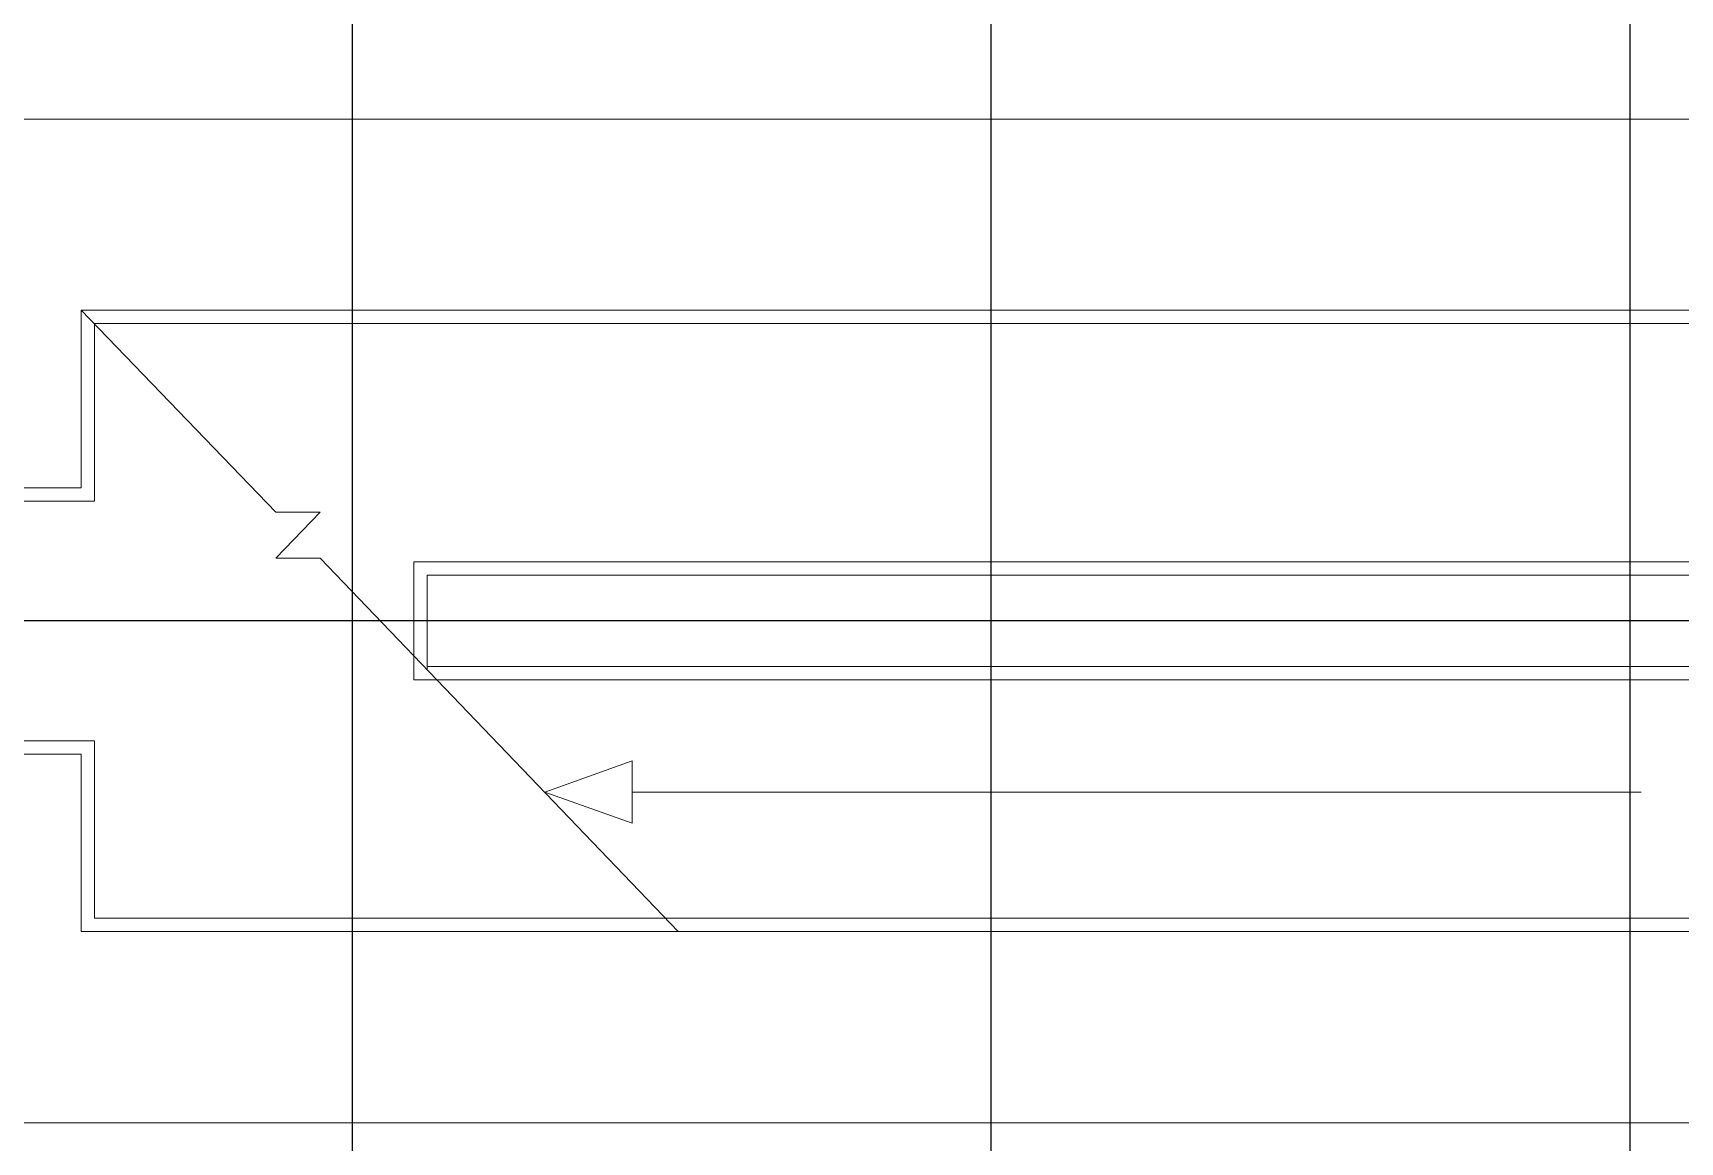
# Model space of a CAD drawing. Header units: metres. Extents: x -18745 to 220762, y -1579758 to -1356048.
# Drawn here: x 133561 to 152127, y -1453909 to -1441413 of the extents above; entities that cross this region are included whole.
import ezdxf

# ---------------------------------------------------------------- set-up
doc = ezdxf.new("R2010")
doc.units = ezdxf.units.M
doc.layers.get('0').update_dxf_attribs({"lineweight": 0})
doc.layers.add('A-100 - Copy$0$axes', color=8, linetype='Continuous')
doc.layers.add('A-100 - Copy$0$Proj', color=8, linetype='Continuous', lineweight=0)

# ---------------------------------------------------------------- blocks, each defined once
blk = doc.blocks.new('A-100 - Copy')
at = {"layer": 'A-100 - Copy$0$axes'}
for p, q in [((137163.3, -1477297.4, 0), (137163.3, -1387547.7, 0)), ((144363.7, -1477297.4, 0), (144363.7, -1387547.7, 0)), ((151563.3, -1477297.4, 0), (151563.3, -1391762.7, 0)), ((181015.3, -1448037.7, 2.4), (83877.8, -1448037.7, 2.4))]:
    blk.add_line(p, q, dxfattribs=at)
at = {"layer": 'A-100 - Copy$0$Proj'}
for p, q in [((134103.3, -1444537.7, 0), (159123.3, -1444537.7, 0)), ((134103.3, -1444537.7, 0), (134103.3, -1446537.7, 0)), ((136298.4, -1446810.7, 0), (134103.3, -1444537.7, 0)), ((134116.2, -1444537.7, 0), (159123.3, -1444537.7, 0)), ((134253.3, -1444687.7, 0), (159123.3, -1444687.7, 0)), ((134253.3, -1444687.7, 0), (134253.3, -1446687.7, 0)), ((134103.3, -1446537.7, 0), (123055.4, -1446537.7, 0)), ((134253.3, -1446687.7, 0), (122983.3, -1446687.7, 0)), ((136298.4, -1446810.7, 0), (136797.7, -1446810.7, 0)), ((136797.7, -1446810.7, 0), (136298.4, -1447330.9, 0)), ((136797.7, -1447330.9, 0), (136298.4, -1447330.9, 0)), ((140835, -1451537.7, 0), (136797.7, -1447330.9, 0)), ((137853.3, -1447372.7, 0), (159123.3, -1447372.7, 0)), ((137853.3, -1447372.7, 0), (137853.3, -1448702.7, 0)), ((137866.2, -1447372.7, 0), (159123.3, -1447372.7, 0)), ((138003.3, -1447522.7, 0), (159123.3, -1447522.7, 0)), ((138003.3, -1447522.7, 0), (138003.3, -1448587.1, 0)), ((138016.2, -1447522.7, 0), (159123.3, -1447522.7, 0)), ((159123.3, -1448552.7, 0), (138003.3, -1448552.7, 0)), ((159123.3, -1448552.7, 0), (138016.2, -1448552.7, 0)), ((159123.3, -1448702.7, 0), (137853.3, -1448702.7, 0)), ((159123.3, -1448702.7, 0), (137866.2, -1448702.7, 0)), ((134253.3, -1449387.7, 0), (122983.3, -1449387.7, 0)), ((134253.3, -1449387.7, 0), (134253.3, -1451387.7, 0)), ((134103.3, -1449537.7, 0), (123055.4, -1449537.7, 0)), ((134103.3, -1449537.7, 0), (134103.3, -1451537.7, 0)), ((151690.2, -1449965.3, 0), (140316.7, -1449965.3, 0)), ((134253.3, -1451387.7, 0), (140691, -1451387.7, 0)), ((140691, -1451387.7, 0), (158838.3, -1451387.7, 0)), ((140704, -1451387.7, 0), (159123.3, -1451387.7, 0)), ((134103.3, -1451537.7, 0), (140835, -1451537.7, 0)), ((140835, -1451537.7, 0), (158838.3, -1451537.7, 0)), ((140847.9, -1451537.7, 0), (159123.3, -1451537.7, 0))]:
    blk.add_line(p, q, dxfattribs=at)
at = {"layer": 'A-100 - Copy$0$Proj', "elevation": 0}
blk.add_lwpolyline([(157571.2, -1442382.7), (157571.2, -1453692.7), (116594.6, -1453692.7), (116594.6, -1442382.7)], close=True, dxfattribs=at)
blk.add_lwpolyline([(139331.8, -1449965.3), (140316.7, -1450317.3), (140316.7, -1449613.4), (139331.8, -1449965.3)], dxfattribs=at)

msp = doc.modelspace()

# ---------------------------------------------------------------- block references
msp.add_blockref('A-100 - Copy', (0, 0))

doc.saveas('drawing.dxf')
